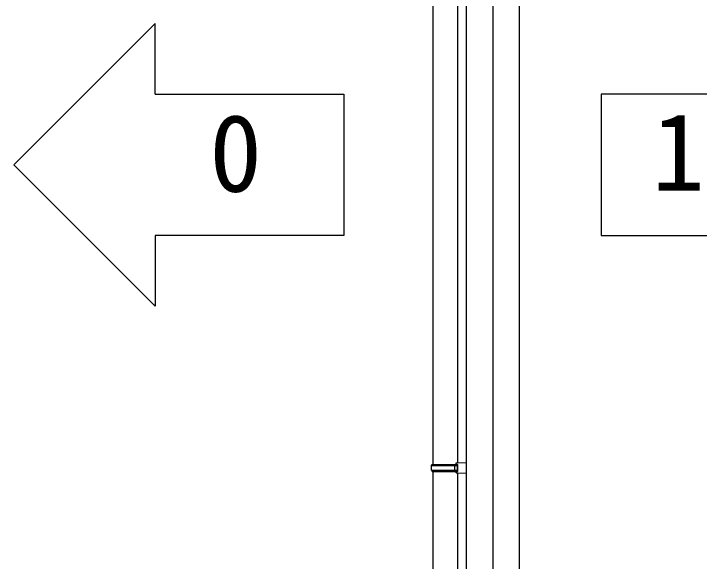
# Model space of a CAD drawing. Units: millimetres, scale not verified. Extents: x -1050 to 1050, y -1566 to 1557.
# Drawn here: x -601.7 to -484.8, y 899.9 to 993.3 of the extents above; entities that cross this region are included whole.
import ezdxf
from ezdxf.enums import TextEntityAlignment as Align

# ---------------------------------------------------------------- set-up
doc = ezdxf.new("R2010")
doc.units = ezdxf.units.MM
doc.header["$LTSCALE"] = 8
for name, color, linetype in [('0-1_USER1', 3, 'Continuous'), ('0-4_YKK_12', 2, 'Continuous'), ('0-5_YKK_13', 4, 'Continuous'), ('0-6_YKK_A1', 4, 'Continuous')]:
    doc.layers.add(name, color=color, linetype=linetype)
doc.styles.add('ＭＳ ゴシック', font='')
doc.styles.get('ＭＳ ゴシック').set_extended_font_data('MS Gothic')

msp = doc.modelspace()

# ---------------------------------------------------------------- linework, layer by layer
at = {"layer": '0-1_USER1'}
for p, q in [((-577.58, 991.586), (-601.683, 967.483)), ((-577.58, 979.534), (-577.58, 991.586)), ((-577.58, 943.38), (-601.683, 967.483)), ((-577.58, 955.431), (-577.58, 943.38))]:
    msp.add_line(p, q, dxfattribs=at)
for points in [[(-577.58, 979.534), (-545.443, 979.534), (-545.443, 955.431), (-577.58, 955.431)], [(-469.413, 979.534), (-501.55, 979.534), (-501.55, 955.431), (-469.413, 955.431)]]:
    msp.add_lwpolyline(points, dxfattribs=at)
at = {"layer": '0-4_YKK_12'}
msp.add_line((-520.048, 1046.243), (-520.048, 716.886), dxfattribs=at)
at = {"layer": '0-5_YKK_13'}
for p, q in [((-530.268, 1022.336), (-530.268, 916.436)), ((-526.068, 1022.08), (-526.068, 916.692)), ((-530.468, 916.236), (-530.368, 916.436)), ((-530.468, 916.236), (-526.068, 916.236)), ((-530.468, 915.436), (-530.468, 916.236)), ((-530.368, 916.436), (-526.068, 916.436)), ((-526.268, 916.686), (-524.568, 916.736)), ((-526.268, 916.486), (-526.268, 916.686)), ((-526.268, 916.486), (-526.068, 916.486)), ((-526.068, 916.436), (-526.068, 915.236)), ((-524.568, 916.736), (-524.568, 914.936)), ((-530.468, 915.436), (-526.068, 915.436)), ((-530.468, 915.436), (-530.368, 915.236)), ((-530.368, 915.236), (-526.068, 915.236)), ((-530.268, 915.236), (-530.268, 852.386)), ((-526.516, 915.436), (-526.559, 915.236)), ((-526.268, 914.986), (-526.268, 915.186)), ((-526.268, 914.986), (-524.568, 914.936)), ((-526.068, 914.98), (-526.068, 852.386))]:
    msp.add_line(p, q, dxfattribs=at)
for points in [[(-526.516, 915.436), (-526.516, 916.236), (-526.559, 916.436)], [(-526.268, 915.186), (-526.068, 915.186), (-526.068, 916.486)]]:
    msp.add_lwpolyline(points, dxfattribs=at)
at = {"layer": '0-6_YKK_A1'}
for p, q in [((-524.568, 1043.835), (-524.568, 852.386)), ((-515.528, 1043.835), (-515.528, 852.386))]:
    msp.add_line(p, q, dxfattribs=at)

# ---------------------------------------------------------------- texts
at = {"layer": '0-1_USER1', "style": 'ＭＳ ゴシック'}
for s, p in [('0', (-568.344, 958.963)), ('100', (-492.928, 959.127))]:
    msp.add_text(s, height=13.2, dxfattribs=at).set_placement(p, align=Align.BOTTOM_LEFT)

doc.saveas('drawing.dxf')
